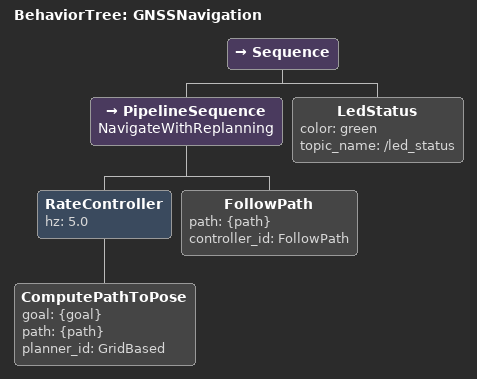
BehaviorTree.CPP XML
<root>
  <BehaviorTree ID="GNSSNavigation">
    <Sequence>
      <PipelineSequence name="NavigateWithReplanning">
        <RateController hz="5.0">
          <ComputePathToPose goal="{goal}" path="{path}" planner_id="GridBased"/>
        </RateController>
        <FollowPath path="{path}" controller_id="FollowPath"/>
      </PipelineSequence>

      <LedStatus color="green" topic_name="/led_status" />
    </Sequence>
  </BehaviorTree>
</root>
